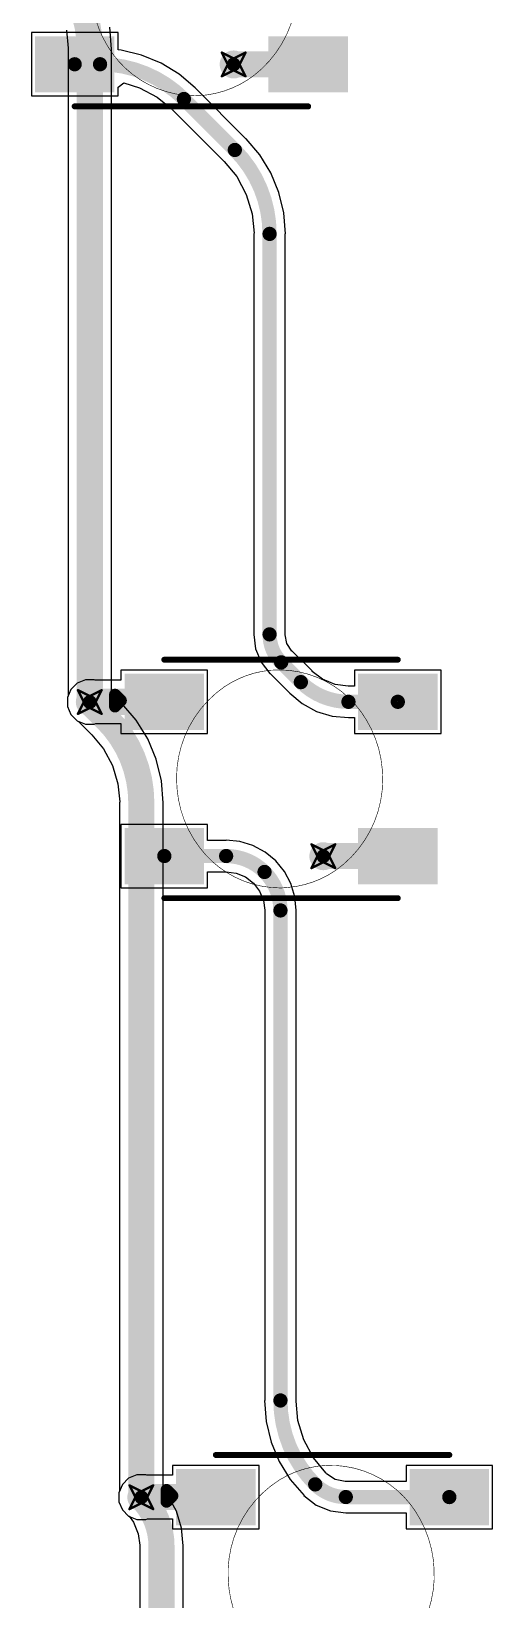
# Model space of a CAD drawing. Header units: inches. Extents: x -11 to 1110, y -7 to 455.
# Drawn here: x 358.91 to 368.78, y 237.66 to 271.22 of the extents above; entities that cross this region are included whole.
import ezdxf

# ---------------------------------------------------------------- set-up
doc = ezdxf.new("R2010")
doc.units = ezdxf.units.IN
for name, color, linetype in [('Bottom Layer', 5, 'Continuous'), ('Drill Drawing', 1, 'Continuous'), ('Mechanical 7', 56, 'Continuous'), ('Top Layer', 1, 'Continuous'), ('Top Overlay', 2, 'Continuous'), ('Top Paste', 8, 'Continuous'), ('Top Solder', 216, 'Continuous'), ('Via Holes', 16, 'Continuous')]:
    doc.layers.add(name, color=color, linetype=linetype)

msp = doc.modelspace()

# ---------------------------------------------------------------- hatches: boundary and pattern name
at = {"layer": 'Bottom Layer'}
h = msp.add_hatch(color=5, dxfattribs=at)
edge = h.paths.add_edge_path()
edge.add_arc((363.238, 270.514), 0.3, 0, 360)
h = msp.add_hatch(color=5, dxfattribs=at)
edge = h.paths.add_edge_path()
edge.add_arc((360.158, 256.871), 0.3, 0, 360)
h = msp.add_hatch(color=5, dxfattribs=at)
edge = h.paths.add_edge_path()
edge.add_arc((365.158, 253.571), 0.3, 0, 360)
h = msp.add_hatch(color=5, dxfattribs=at)
edge = h.paths.add_edge_path()
edge.add_arc((361.261, 239.854), 0.3, 0, 360)
at = {"layer": 'Top Layer'}
for points in [[(359.084, 271.018), (360.584, 271.018), (360.584, 270.018), (359.084, 270.018)], [(364.084, 271.018), (365.584, 271.018), (365.584, 270.018), (364.084, 270.018)], [(361.004, 257.375), (362.504, 257.375), (362.504, 256.375), (361.004, 256.375)], [(367.504, 256.375), (366.004, 256.375), (366.004, 257.375), (367.504, 257.375)], [(361.004, 254.075), (362.504, 254.075), (362.504, 253.075), (361.004, 253.075)], [(366.004, 254.075), (367.504, 254.075), (367.504, 253.075), (366.004, 253.075)], [(362.107, 240.358), (363.607, 240.358), (363.607, 239.358), (362.107, 239.358)], [(368.607, 239.358), (367.107, 239.358), (367.107, 240.358), (368.607, 240.358)]]:
    msp.add_hatch(color=1, dxfattribs=at).paths.add_polyline_path(points)
h = msp.add_hatch(color=1, dxfattribs=at)
edge = h.paths.add_edge_path()
edge.add_arc((363.238, 270.514), 0.3, 0, 360)
h = msp.add_hatch(color=1, dxfattribs=at)
edge = h.paths.add_edge_path()
edge.add_arc((360.158, 256.871), 0.3, 0, 360)
h = msp.add_hatch(color=1, dxfattribs=at)
edge = h.paths.add_edge_path()
edge.add_arc((365.158, 253.571), 0.3, 0, 360)
h = msp.add_hatch(color=1, dxfattribs=at)
edge = h.paths.add_edge_path()
edge.add_arc((361.261, 239.854), 0.3, 0, 360)
at = {"layer": 'Top Paste'}
for points in [[(359.084, 271.018), (360.584, 271.018), (360.584, 270.018), (359.084, 270.018)], [(364.084, 271.018), (365.584, 271.018), (365.584, 270.018), (364.084, 270.018)], [(361.004, 257.375), (362.504, 257.375), (362.504, 256.375), (361.004, 256.375)], [(367.504, 256.375), (366.004, 256.375), (366.004, 257.375), (367.504, 257.375)], [(361.004, 254.075), (362.504, 254.075), (362.504, 253.075), (361.004, 253.075)], [(366.004, 254.075), (367.504, 254.075), (367.504, 253.075), (366.004, 253.075)], [(362.107, 240.358), (363.607, 240.358), (363.607, 239.358), (362.107, 239.358)], [(368.607, 239.358), (367.107, 239.358), (367.107, 240.358), (368.607, 240.358)]]:
    msp.add_hatch(color=8, dxfattribs=at).paths.add_polyline_path(points)
at = {"layer": 'Top Solder'}
for points in [[(358.982, 271.119), (360.686, 271.119), (360.686, 269.916), (358.982, 269.916)], [(363.982, 271.119), (365.686, 271.119), (365.686, 269.916), (363.982, 269.916)], [(360.902, 257.476), (362.605, 257.476), (362.605, 256.273), (360.902, 256.273)], [(367.605, 256.273), (365.902, 256.273), (365.902, 257.476), (367.605, 257.476)], [(360.902, 254.176), (362.605, 254.176), (362.605, 252.973), (360.902, 252.973)], [(365.902, 254.176), (367.605, 254.176), (367.605, 252.973), (365.902, 252.973)], [(362.005, 240.459), (363.708, 240.459), (363.708, 239.256), (362.005, 239.256)], [(368.708, 239.256), (367.005, 239.256), (367.005, 240.459), (368.708, 240.459)]]:
    msp.add_hatch(color=216, dxfattribs=at).paths.add_polyline_path(points)
at = {"layer": 'Via Holes'}
h = msp.add_hatch(color=7, dxfattribs=at)
edge = h.paths.add_edge_path()
edge.add_arc((363.238, 270.514), 0.15, 0, 360)
h = msp.add_hatch(color=7, dxfattribs=at)
edge = h.paths.add_edge_path()
edge.add_arc((360.158, 256.871), 0.15, 0, 360)
h = msp.add_hatch(color=7, dxfattribs=at)
edge = h.paths.add_edge_path()
edge.add_arc((365.158, 253.571), 0.15, 0, 360)
h = msp.add_hatch(color=7, dxfattribs=at)
edge = h.paths.add_edge_path()
edge.add_arc((361.261, 239.854), 0.15, 0, 360)

# ---------------------------------------------------------------- linework, layer by layer
at = {"layer": 'Bottom Layer'}
for p, q in [((359.658, 271.248), (359.696, 270.864)), ((360.624, 270.843), (360.587, 271.313)), ((359.696, 270.864), (359.692, 270.843)), ((359.692, 270.843), (359.692, 256.995)), ((360.624, 257.064), (360.624, 270.843)), ((360.624, 270.843), (360.624, 270.843)), ((360.847, 256.842), (360.624, 257.064)), ((359.692, 256.995), (359.68, 256.966)), ((359.68, 256.966), (359.68, 256.776)), ((359.68, 256.776), (359.753, 256.601)), ((361.153, 256.483), (360.847, 256.842)), ((360.847, 256.842), (360.847, 256.842)), ((359.753, 256.601), (359.887, 256.466)), ((359.887, 256.466), (359.915, 256.455)), ((359.915, 256.455), (360.187, 256.183)), ((361.4, 256.081), (361.153, 256.483)), ((360.187, 256.183), (360.205, 256.171)), ((360.205, 256.171), (360.451, 255.872)), ((361.58, 255.645), (361.4, 256.081)), ((360.451, 255.872), (360.643, 255.512)), ((360.643, 255.512), (360.761, 255.122)), ((361.69, 255.187), (361.58, 255.645)), ((360.761, 255.122), (360.799, 254.737)), ((361.727, 254.716), (361.69, 255.187)), ((360.799, 254.737), (360.795, 254.716)), ((360.795, 254.716), (360.795, 239.978)), ((361.727, 240.018), (361.727, 254.716)), ((361.727, 254.716), (361.727, 254.716)), ((360.795, 239.978), (360.783, 239.949)), ((360.783, 239.949), (360.783, 239.759)), ((361.832, 239.89), (361.727, 240.018)), ((360.783, 239.759), (360.856, 239.584)), ((362.012, 239.555), (361.832, 239.89)), ((360.856, 239.584), (360.99, 239.449)), ((360.99, 239.449), (360.998, 239.446)), ((360.998, 239.446), (361.096, 239.318)), ((361.096, 239.318), (361.197, 239.074)), ((362.122, 239.191), (362.012, 239.555)), ((361.197, 239.074), (361.23, 238.827)), ((362.159, 238.812), (362.122, 239.191)), ((361.23, 238.827), (361.227, 238.812)), ((361.227, 238.812), (361.227, 222.909)), ((362.159, 222.909), (362.159, 238.812)), ((362.159, 238.812), (362.159, 238.812))]:
    msp.add_line(p, q, dxfattribs=at)
for points in [[(359.414, 272.639, 0.559, 0.559, -0.198912), (360.158, 270.843, 0.559, 0.559, 0)], [(360.158, 256.871, 0.559, 0.559, 0), (360.158, 270.843, 0.559, 0.559, 0)], [(360.158, 256.871, 0.559, 0.559, 0), (360.517, 256.512, 0.559, 0.559, 0)], [(360.517, 256.512, 0.559, 0.559, -0.198912), (361.261, 254.716, 0.559, 0.559, 0)], [(361.261, 239.854, 0.559, 0.559, 0), (361.261, 254.716, 0.559, 0.559, 0)], [(361.261, 239.854, 0.559, 0.559, -0.198912), (361.693, 238.812, 0.559, 0.559, 0)], [(361.693, 222.786, 0.559, 0.559, 0), (361.693, 238.812, 0.559, 0.559, 0)]]:
    msp.add_lwpolyline(points, format="xyseb", dxfattribs=at)
for points in [[(360.018, 270.843, 0.279, 0.279, 1), (360.298, 270.843, 0.279, 0.279, 1)], [(360.018, 270.843, 0.279, 0.279, 1), (360.298, 270.843, 0.279, 0.279, 1)], [(360.018, 256.871, 0.279, 0.279, 1), (360.298, 256.871, 0.279, 0.279, 1)], [(360.018, 256.871, 0.279, 0.279, 1), (360.298, 256.871, 0.279, 0.279, 1)], [(360.377, 256.512, 0.279, 0.279, 1), (360.657, 256.512, 0.279, 0.279, 1)], [(360.377, 256.512, 0.279, 0.279, 1), (360.657, 256.512, 0.279, 0.279, 1)], [(361.121, 254.716, 0.279, 0.279, 1), (361.401, 254.716, 0.279, 0.279, 1)], [(361.121, 254.716, 0.279, 0.279, 1), (361.401, 254.716, 0.279, 0.279, 1)], [(361.121, 239.854, 0.279, 0.279, 1), (361.401, 239.854, 0.279, 0.279, 1)], [(361.121, 239.854, 0.279, 0.279, 1), (361.401, 239.854, 0.279, 0.279, 1)], [(361.553, 238.812, 0.279, 0.279, 1), (361.832, 238.812, 0.279, 0.279, 1)], [(361.553, 238.812, 0.279, 0.279, 1), (361.832, 238.812, 0.279, 0.279, 1)]]:
    msp.add_lwpolyline(points, format="xyseb", close=True, dxfattribs=at)
at = {"layer": 'Drill Drawing'}
for points in [[(362.984, 270.768, 0.0508, 0.0508, 0), (363.238, 270.641, 0.0508, 0.0508, 0)], [(362.984, 270.768, 0.0508, 0.0508, 0), (363.111, 270.514, 0.0508, 0.0508, 0)], [(362.984, 270.26, 0.0508, 0.0508, 0), (363.111, 270.514, 0.0508, 0.0508, 0)], [(363.238, 270.641, 0.0508, 0.0508, 0), (363.492, 270.768, 0.0508, 0.0508, 0)], [(363.365, 270.514, 0.0508, 0.0508, 0), (363.492, 270.768, 0.0508, 0.0508, 0)], [(363.365, 270.514, 0.0508, 0.0508, 0), (363.492, 270.26, 0.0508, 0.0508, 0)], [(362.984, 270.26, 0.0508, 0.0508, 0), (363.238, 270.387, 0.0508, 0.0508, 0)], [(363.238, 270.387, 0.0508, 0.0508, 0), (363.492, 270.26, 0.0508, 0.0508, 0)], [(359.904, 257.125, 0.0508, 0.0508, 0), (360.158, 256.998, 0.0508, 0.0508, 0)], [(359.904, 257.125, 0.0508, 0.0508, 0), (360.031, 256.871, 0.0508, 0.0508, 0)], [(360.158, 256.998, 0.0508, 0.0508, 0), (360.412, 257.125, 0.0508, 0.0508, 0)], [(360.285, 256.871, 0.0508, 0.0508, 0), (360.412, 257.125, 0.0508, 0.0508, 0)], [(359.904, 256.617, 0.0508, 0.0508, 0), (360.031, 256.871, 0.0508, 0.0508, 0)], [(359.904, 256.617, 0.0508, 0.0508, 0), (360.158, 256.744, 0.0508, 0.0508, 0)], [(360.158, 256.744, 0.0508, 0.0508, 0), (360.412, 256.617, 0.0508, 0.0508, 0)], [(360.285, 256.871, 0.0508, 0.0508, 0), (360.412, 256.617, 0.0508, 0.0508, 0)], [(364.904, 253.825, 0.0508, 0.0508, 0), (365.158, 253.698, 0.0508, 0.0508, 0)], [(364.904, 253.825, 0.0508, 0.0508, 0), (365.031, 253.571, 0.0508, 0.0508, 0)], [(365.158, 253.698, 0.0508, 0.0508, 0), (365.412, 253.825, 0.0508, 0.0508, 0)], [(365.285, 253.571, 0.0508, 0.0508, 0), (365.412, 253.825, 0.0508, 0.0508, 0)], [(364.904, 253.317, 0.0508, 0.0508, 0), (365.031, 253.571, 0.0508, 0.0508, 0)], [(364.904, 253.317, 0.0508, 0.0508, 0), (365.158, 253.444, 0.0508, 0.0508, 0)], [(365.158, 253.444, 0.0508, 0.0508, 0), (365.412, 253.317, 0.0508, 0.0508, 0)], [(365.285, 253.571, 0.0508, 0.0508, 0), (365.412, 253.317, 0.0508, 0.0508, 0)], [(361.007, 240.108, 0.0508, 0.0508, 0), (361.261, 239.981, 0.0508, 0.0508, 0)], [(361.007, 240.108, 0.0508, 0.0508, 0), (361.134, 239.854, 0.0508, 0.0508, 0)], [(361.261, 239.981, 0.0508, 0.0508, 0), (361.515, 240.108, 0.0508, 0.0508, 0)], [(361.388, 239.854, 0.0508, 0.0508, 0), (361.515, 240.108, 0.0508, 0.0508, 0)], [(361.007, 239.6, 0.0508, 0.0508, 0), (361.134, 239.854, 0.0508, 0.0508, 0)], [(361.007, 239.6, 0.0508, 0.0508, 0), (361.261, 239.727, 0.0508, 0.0508, 0)], [(361.261, 239.727, 0.0508, 0.0508, 0), (361.515, 239.6, 0.0508, 0.0508, 0)], [(361.388, 239.854, 0.0508, 0.0508, 0), (361.515, 239.6, 0.0508, 0.0508, 0)]]:
    msp.add_lwpolyline(points, format="xyseb", dxfattribs=at)
for points in [[(362.972, 270.768, 0.0254, 0.0254, 1), (362.997, 270.768, 0.0254, 0.0254, 1)], [(362.972, 270.768, 0.0254, 0.0254, 1), (362.997, 270.768, 0.0254, 0.0254, 1)], [(363.099, 270.514, 0.0254, 0.0254, 1), (363.124, 270.514, 0.0254, 0.0254, 1)], [(363.099, 270.514, 0.0254, 0.0254, 1), (363.124, 270.514, 0.0254, 0.0254, 1)], [(363.226, 270.641, 0.0254, 0.0254, 1), (363.251, 270.641, 0.0254, 0.0254, 1)], [(363.226, 270.641, 0.0254, 0.0254, 1), (363.251, 270.641, 0.0254, 0.0254, 1)], [(363.353, 270.514, 0.0254, 0.0254, 1), (363.378, 270.514, 0.0254, 0.0254, 1)], [(363.353, 270.514, 0.0254, 0.0254, 1), (363.378, 270.514, 0.0254, 0.0254, 1)], [(363.48, 270.768, 0.0254, 0.0254, 1), (363.505, 270.768, 0.0254, 0.0254, 1)], [(363.48, 270.768, 0.0254, 0.0254, 1), (363.505, 270.768, 0.0254, 0.0254, 1)], [(362.972, 270.26, 0.0254, 0.0254, 1), (362.997, 270.26, 0.0254, 0.0254, 1)], [(362.972, 270.26, 0.0254, 0.0254, 1), (362.997, 270.26, 0.0254, 0.0254, 1)], [(363.226, 270.387, 0.0254, 0.0254, 1), (363.251, 270.387, 0.0254, 0.0254, 1)], [(363.226, 270.387, 0.0254, 0.0254, 1), (363.251, 270.387, 0.0254, 0.0254, 1)], [(363.48, 270.26, 0.0254, 0.0254, 1), (363.505, 270.26, 0.0254, 0.0254, 1)], [(363.48, 270.26, 0.0254, 0.0254, 1), (363.505, 270.26, 0.0254, 0.0254, 1)], [(359.891, 257.125, 0.0254, 0.0254, 1), (359.917, 257.125, 0.0254, 0.0254, 1)], [(359.891, 257.125, 0.0254, 0.0254, 1), (359.917, 257.125, 0.0254, 0.0254, 1)], [(360.399, 257.125, 0.0254, 0.0254, 1), (360.425, 257.125, 0.0254, 0.0254, 1)], [(360.399, 257.125, 0.0254, 0.0254, 1), (360.425, 257.125, 0.0254, 0.0254, 1)], [(360.018, 256.871, 0.0254, 0.0254, 1), (360.044, 256.871, 0.0254, 0.0254, 1)], [(360.018, 256.871, 0.0254, 0.0254, 1), (360.044, 256.871, 0.0254, 0.0254, 1)], [(360.145, 256.998, 0.0254, 0.0254, 1), (360.171, 256.998, 0.0254, 0.0254, 1)], [(360.145, 256.998, 0.0254, 0.0254, 1), (360.171, 256.998, 0.0254, 0.0254, 1)], [(360.145, 256.744, 0.0254, 0.0254, 1), (360.171, 256.744, 0.0254, 0.0254, 1)], [(360.145, 256.744, 0.0254, 0.0254, 1), (360.171, 256.744, 0.0254, 0.0254, 1)], [(360.272, 256.871, 0.0254, 0.0254, 1), (360.298, 256.871, 0.0254, 0.0254, 1)], [(360.272, 256.871, 0.0254, 0.0254, 1), (360.298, 256.871, 0.0254, 0.0254, 1)], [(359.891, 256.617, 0.0254, 0.0254, 1), (359.917, 256.617, 0.0254, 0.0254, 1)], [(359.891, 256.617, 0.0254, 0.0254, 1), (359.917, 256.617, 0.0254, 0.0254, 1)], [(360.399, 256.617, 0.0254, 0.0254, 1), (360.425, 256.617, 0.0254, 0.0254, 1)], [(360.399, 256.617, 0.0254, 0.0254, 1), (360.425, 256.617, 0.0254, 0.0254, 1)], [(364.891, 253.825, 0.0254, 0.0254, 1), (364.917, 253.825, 0.0254, 0.0254, 1)], [(364.891, 253.825, 0.0254, 0.0254, 1), (364.917, 253.825, 0.0254, 0.0254, 1)], [(365.145, 253.698, 0.0254, 0.0254, 1), (365.171, 253.698, 0.0254, 0.0254, 1)], [(365.145, 253.698, 0.0254, 0.0254, 1), (365.171, 253.698, 0.0254, 0.0254, 1)], [(365.399, 253.825, 0.0254, 0.0254, 1), (365.425, 253.825, 0.0254, 0.0254, 1)], [(365.399, 253.825, 0.0254, 0.0254, 1), (365.425, 253.825, 0.0254, 0.0254, 1)], [(365.018, 253.571, 0.0254, 0.0254, 1), (365.044, 253.571, 0.0254, 0.0254, 1)], [(365.018, 253.571, 0.0254, 0.0254, 1), (365.044, 253.571, 0.0254, 0.0254, 1)], [(365.145, 253.444, 0.0254, 0.0254, 1), (365.171, 253.444, 0.0254, 0.0254, 1)], [(365.145, 253.444, 0.0254, 0.0254, 1), (365.171, 253.444, 0.0254, 0.0254, 1)], [(365.272, 253.571, 0.0254, 0.0254, 1), (365.298, 253.571, 0.0254, 0.0254, 1)], [(365.272, 253.571, 0.0254, 0.0254, 1), (365.298, 253.571, 0.0254, 0.0254, 1)], [(364.891, 253.317, 0.0254, 0.0254, 1), (364.917, 253.317, 0.0254, 0.0254, 1)], [(364.891, 253.317, 0.0254, 0.0254, 1), (364.917, 253.317, 0.0254, 0.0254, 1)], [(365.399, 253.317, 0.0254, 0.0254, 1), (365.425, 253.317, 0.0254, 0.0254, 1)], [(365.399, 253.317, 0.0254, 0.0254, 1), (365.425, 253.317, 0.0254, 0.0254, 1)], [(360.994, 240.108, 0.0254, 0.0254, 1), (361.02, 240.108, 0.0254, 0.0254, 1)], [(360.994, 240.108, 0.0254, 0.0254, 1), (361.02, 240.108, 0.0254, 0.0254, 1)], [(361.248, 239.981, 0.0254, 0.0254, 1), (361.274, 239.981, 0.0254, 0.0254, 1)], [(361.248, 239.981, 0.0254, 0.0254, 1), (361.274, 239.981, 0.0254, 0.0254, 1)], [(361.502, 240.108, 0.0254, 0.0254, 1), (361.528, 240.108, 0.0254, 0.0254, 1)], [(361.502, 240.108, 0.0254, 0.0254, 1), (361.528, 240.108, 0.0254, 0.0254, 1)], [(360.994, 239.6, 0.0254, 0.0254, 1), (361.02, 239.6, 0.0254, 0.0254, 1)], [(360.994, 239.6, 0.0254, 0.0254, 1), (361.02, 239.6, 0.0254, 0.0254, 1)], [(361.121, 239.854, 0.0254, 0.0254, 1), (361.147, 239.854, 0.0254, 0.0254, 1)], [(361.121, 239.854, 0.0254, 0.0254, 1), (361.147, 239.854, 0.0254, 0.0254, 1)], [(361.248, 239.727, 0.0254, 0.0254, 1), (361.274, 239.727, 0.0254, 0.0254, 1)], [(361.248, 239.727, 0.0254, 0.0254, 1), (361.274, 239.727, 0.0254, 0.0254, 1)], [(361.375, 239.854, 0.0254, 0.0254, 1), (361.401, 239.854, 0.0254, 0.0254, 1)], [(361.375, 239.854, 0.0254, 0.0254, 1), (361.401, 239.854, 0.0254, 0.0254, 1)], [(361.502, 239.6, 0.0254, 0.0254, 1), (361.528, 239.6, 0.0254, 0.0254, 1)], [(361.502, 239.6, 0.0254, 0.0254, 1), (361.528, 239.6, 0.0254, 0.0254, 1)]]:
    msp.add_lwpolyline(points, format="xyseb", close=True, dxfattribs=at)
at = {"layer": 'Mechanical 7'}
for points in [[(364.577, 272.5, 0.0127, 0.0127, -0.269362), (363.667, 270.274, 0.0127, 0.0127, 0)], [(360.54, 270.905, 0.0127, 0.0127, -0.105646), (360.206, 271.853, 0.0127, 0.0127, 0)], [(362.389, 269.843, 0.0127, 0.0127, -0.260947), (360.54, 270.905, 0.0127, 0.0127, 0)], [(363.667, 270.274, 0.0127, 0.0127, -0.125193), (362.697, 269.867, 0.0127, 0.0127, 0)], [(362.419, 269.843, 0.0127, 0.0127, -0.004411), (362.389, 269.843, 0.0127, 0.0127, 0)], [(362.48, 269.845, 0.0127, 0.0127, -0.008265), (362.419, 269.843, 0.0127, 0.0127, 0)], [(362.542, 269.849, 0.0127, 0.0127, -0.007471), (362.48, 269.845, 0.0127, 0.0127, 0)], [(362.604, 269.855, 0.0127, 0.0127, -0.006635), (362.542, 269.849, 0.0127, 0.0127, 0)], [(362.697, 269.867, 0.0127, 0.0127, -0.008338), (362.604, 269.855, 0.0127, 0.0127, 0)], [(363.037, 257.195, 0.0127, 0.0127, -0.125698), (364.025, 257.551, 0.0127, 0.0127, 0)], [(364.025, 257.551, 0.0127, 0.0127, -0.289329), (366.085, 256.48, 0.0127, 0.0127, 0)], [(362.026, 255.017, 0.0127, 0.0127, -0.270838), (363.037, 257.195, 0.0127, 0.0127, 0)], [(366.085, 256.48, 0.0127, 0.0127, -0.115513), (366.42, 255.436, 0.0127, 0.0127, 0)], [(366.42, 255.436, 0.0127, 0.0127, -0.270519), (365.409, 253.259, 0.0127, 0.0127, 0)], [(362.518, 253.746, 0.0127, 0.0127, -0.145195), (362.026, 255.017, 0.0127, 0.0127, 0)], [(364.22, 252.893, 0.0127, 0.0127, -0.232365), (362.518, 253.746, 0.0127, 0.0127, 0)], [(365.409, 253.259, 0.0127, 0.0127, -0.126203), (364.421, 252.905, 0.0127, 0.0127, 0)], [(364.22, 252.893, 0.0127, 0.0127, 0), (364.24, 252.893, 0.0127, 0.0127, 0)], [(364.24, 252.893, 0.0127, 0.0127, 0), (364.261, 252.893, 0.0127, 0.0127, 0)], [(364.301, 252.895, 0.0127, 0.0127, -0.005861), (364.261, 252.893, 0.0127, 0.0127, 0)], [(364.341, 252.897, 0.0127, 0.0127, -0.006872), (364.301, 252.895, 0.0127, 0.0127, 0)], [(364.421, 252.905, 0.0127, 0.0127, -0.016077), (364.341, 252.897, 0.0127, 0.0127, 0)], [(364.218, 240.224, 0.0127, 0.0127, -0.12643), (365.22, 240.535, 0.0127, 0.0127, 0)], [(365.22, 240.535, 0.0127, 0.0127, -0.288781), (367.236, 239.376, 0.0127, 0.0127, 0)], [(363.122, 238.097, 0.0127, 0.0127, -0.271982), (364.218, 240.224, 0.0127, 0.0127, 0)], [(367.236, 239.376, 0.0127, 0.0127, -0.115321), (367.53, 238.318, 0.0127, 0.0127, 0)], [(367.53, 238.318, 0.0127, 0.0127, -0.272206), (366.433, 236.188, 0.0127, 0.0127, 0)], [(363.584, 236.774, 0.0127, 0.0127, -0.148515), (363.122, 238.097, 0.0127, 0.0127, 0)]]:
    msp.add_lwpolyline(points, format="xyseb", dxfattribs=at)
for points in [[(360.537, 270.905, 0.00635, 0.00635, 1), (360.543, 270.905, 0.00635, 0.00635, 1)], [(360.537, 270.905, 0.00635, 0.00635, 1), (360.543, 270.905, 0.00635, 0.00635, 1)], [(363.663, 270.274, 0.00635, 0.00635, 1), (363.67, 270.274, 0.00635, 0.00635, 1)], [(363.663, 270.274, 0.00635, 0.00635, 1), (363.67, 270.274, 0.00635, 0.00635, 1)], [(362.385, 269.843, 0.00635, 0.00635, 1), (362.392, 269.843, 0.00635, 0.00635, 1)], [(362.385, 269.843, 0.00635, 0.00635, 1), (362.392, 269.843, 0.00635, 0.00635, 1)], [(362.416, 269.843, 0.00635, 0.00635, 1), (362.422, 269.843, 0.00635, 0.00635, 1)], [(362.416, 269.843, 0.00635, 0.00635, 1), (362.422, 269.843, 0.00635, 0.00635, 1)], [(362.477, 269.845, 0.00635, 0.00635, 1), (362.484, 269.845, 0.00635, 0.00635, 1)], [(362.477, 269.845, 0.00635, 0.00635, 1), (362.484, 269.845, 0.00635, 0.00635, 1)], [(362.539, 269.849, 0.00635, 0.00635, 1), (362.545, 269.849, 0.00635, 0.00635, 1)], [(362.539, 269.849, 0.00635, 0.00635, 1), (362.545, 269.849, 0.00635, 0.00635, 1)], [(362.6, 269.855, 0.00635, 0.00635, 1), (362.607, 269.855, 0.00635, 0.00635, 1)], [(362.6, 269.855, 0.00635, 0.00635, 1), (362.607, 269.855, 0.00635, 0.00635, 1)], [(362.694, 269.867, 0.00635, 0.00635, 1), (362.7, 269.867, 0.00635, 0.00635, 1)], [(362.694, 269.867, 0.00635, 0.00635, 1), (362.7, 269.867, 0.00635, 0.00635, 1)], [(364.022, 257.551, 0.00635, 0.00635, 1), (364.028, 257.551, 0.00635, 0.00635, 1)], [(364.022, 257.551, 0.00635, 0.00635, 1), (364.028, 257.551, 0.00635, 0.00635, 1)], [(363.034, 257.195, 0.00635, 0.00635, 1), (363.04, 257.195, 0.00635, 0.00635, 1)], [(363.034, 257.195, 0.00635, 0.00635, 1), (363.04, 257.195, 0.00635, 0.00635, 1)], [(366.082, 256.48, 0.00635, 0.00635, 1), (366.088, 256.48, 0.00635, 0.00635, 1)], [(366.082, 256.48, 0.00635, 0.00635, 1), (366.088, 256.48, 0.00635, 0.00635, 1)], [(366.417, 255.436, 0.00635, 0.00635, 1), (366.423, 255.436, 0.00635, 0.00635, 1)], [(366.417, 255.436, 0.00635, 0.00635, 1), (366.423, 255.436, 0.00635, 0.00635, 1)], [(362.023, 255.017, 0.00635, 0.00635, 1), (362.029, 255.017, 0.00635, 0.00635, 1)], [(362.023, 255.017, 0.00635, 0.00635, 1), (362.029, 255.017, 0.00635, 0.00635, 1)], [(362.514, 253.746, 0.00635, 0.00635, 1), (362.521, 253.746, 0.00635, 0.00635, 1)], [(362.514, 253.746, 0.00635, 0.00635, 1), (362.521, 253.746, 0.00635, 0.00635, 1)], [(365.406, 253.259, 0.00635, 0.00635, 1), (365.412, 253.259, 0.00635, 0.00635, 1)], [(365.406, 253.259, 0.00635, 0.00635, 1), (365.412, 253.259, 0.00635, 0.00635, 1)], [(364.217, 252.893, 0.00635, 0.00635, 1), (364.223, 252.893, 0.00635, 0.00635, 1)], [(364.217, 252.893, 0.00635, 0.00635, 1), (364.223, 252.893, 0.00635, 0.00635, 1)], [(364.237, 252.893, 0.00635, 0.00635, 1), (364.244, 252.893, 0.00635, 0.00635, 1)], [(364.237, 252.893, 0.00635, 0.00635, 1), (364.244, 252.893, 0.00635, 0.00635, 1)], [(364.257, 252.893, 0.00635, 0.00635, 1), (364.264, 252.893, 0.00635, 0.00635, 1)], [(364.257, 252.893, 0.00635, 0.00635, 1), (364.264, 252.893, 0.00635, 0.00635, 1)], [(364.298, 252.895, 0.00635, 0.00635, 1), (364.304, 252.895, 0.00635, 0.00635, 1)], [(364.298, 252.895, 0.00635, 0.00635, 1), (364.304, 252.895, 0.00635, 0.00635, 1)], [(364.337, 252.897, 0.00635, 0.00635, 1), (364.344, 252.897, 0.00635, 0.00635, 1)], [(364.337, 252.897, 0.00635, 0.00635, 1), (364.344, 252.897, 0.00635, 0.00635, 1)], [(364.418, 252.905, 0.00635, 0.00635, 1), (364.424, 252.905, 0.00635, 0.00635, 1)], [(364.418, 252.905, 0.00635, 0.00635, 1), (364.424, 252.905, 0.00635, 0.00635, 1)], [(365.216, 240.535, 0.00635, 0.00635, 1), (365.223, 240.535, 0.00635, 0.00635, 1)], [(365.216, 240.535, 0.00635, 0.00635, 1), (365.223, 240.535, 0.00635, 0.00635, 1)], [(364.215, 240.224, 0.00635, 0.00635, 1), (364.222, 240.224, 0.00635, 0.00635, 1)], [(364.215, 240.224, 0.00635, 0.00635, 1), (364.222, 240.224, 0.00635, 0.00635, 1)], [(367.233, 239.376, 0.00635, 0.00635, 1), (367.239, 239.376, 0.00635, 0.00635, 1)], [(367.233, 239.376, 0.00635, 0.00635, 1), (367.239, 239.376, 0.00635, 0.00635, 1)], [(367.526, 238.318, 0.00635, 0.00635, 1), (367.533, 238.318, 0.00635, 0.00635, 1)], [(367.526, 238.318, 0.00635, 0.00635, 1), (367.533, 238.318, 0.00635, 0.00635, 1)], [(363.118, 238.097, 0.00635, 0.00635, 1), (363.125, 238.097, 0.00635, 0.00635, 1)], [(363.118, 238.097, 0.00635, 0.00635, 1), (363.125, 238.097, 0.00635, 0.00635, 1)]]:
    msp.add_lwpolyline(points, format="xyseb", close=True, dxfattribs=at)
at = {"layer": 'Top Layer'}
for p, q in [((360.762, 271.195), (358.906, 271.195)), ((358.906, 271.195), (358.906, 269.84)), ((360.762, 270.826), (360.762, 271.195)), ((360.828, 270.821), (360.762, 270.826)), ((361.267, 270.716), (360.828, 270.821)), ((361.685, 270.543), (361.267, 270.716)), ((362.07, 270.307), (361.685, 270.543)), ((362.413, 270.013), (362.07, 270.307)), ((358.906, 269.84), (360.762, 269.84)), ((360.762, 270.029), (360.889, 270.118)), ((360.762, 269.84), (360.762, 270.029)), ((360.889, 270.118), (361.222, 270.017)), ((361.222, 270.017), (361.604, 269.813)), ((361.604, 269.813), (361.927, 269.548)), ((362.412, 270.012), (362.413, 270.013)), ((363.502, 268.922), (362.412, 270.012)), ((361.927, 269.548), (361.936, 269.536)), ((361.936, 269.536), (363.025, 268.446)), ((363.503, 268.924), (363.502, 268.922)), ((363.797, 268.58), (363.503, 268.924)), ((364.033, 268.195), (363.797, 268.58)), ((363.025, 268.446), (363.038, 268.437)), ((363.038, 268.437), (363.303, 268.114)), ((364.206, 267.777), (364.033, 268.195)), ((363.303, 268.114), (363.507, 267.733)), ((363.507, 267.733), (363.633, 267.318)), ((364.311, 267.338), (364.206, 267.777)), ((363.633, 267.318), (363.674, 266.903)), ((364.346, 266.888), (364.311, 267.338)), ((363.674, 266.903), (363.671, 266.888)), ((363.671, 266.888), (363.671, 258.318)), ((364.344, 258.318), (364.344, 266.888)), ((364.344, 266.888), (364.346, 266.888)), ((363.671, 258.318), (363.667, 258.318)), ((363.667, 258.318), (363.708, 258.011)), ((364.342, 258.309), (364.344, 258.318)), ((364.38, 258.121), (364.342, 258.309)), ((364.486, 257.962), (364.38, 258.121)), ((363.708, 258.011), (363.826, 257.724)), ((364.494, 257.957), (364.486, 257.962)), ((364.916, 257.535), (364.494, 257.957)), ((362.681, 257.553), (360.826, 257.553)), ((360.826, 257.553), (360.826, 257.341)), ((362.681, 256.197), (362.681, 257.553)), ((363.826, 257.724), (364.015, 257.478)), ((364.015, 257.478), (364.018, 257.481)), ((364.018, 257.481), (364.018, 257.481)), ((364.018, 257.481), (364.44, 257.059)), ((364.921, 257.527), (364.916, 257.535)), ((365.143, 257.357), (364.921, 257.527)), ((367.681, 257.553), (365.826, 257.553)), ((365.826, 257.553), (365.826, 257.211)), ((367.681, 256.197), (367.681, 257.553)), ((359.753, 257.142), (359.68, 256.966)), ((359.887, 257.276), (359.753, 257.142)), ((360.063, 257.349), (359.887, 257.276)), ((360.253, 257.349), (360.063, 257.349)), ((360.273, 257.341), (360.253, 257.349)), ((360.826, 257.341), (360.273, 257.341)), ((365.41, 257.246), (365.143, 257.357)), ((365.687, 257.21), (365.41, 257.246)), ((365.696, 257.211), (365.687, 257.21)), ((365.826, 257.211), (365.696, 257.211)), ((359.68, 256.966), (359.68, 256.776)), ((359.68, 256.776), (359.753, 256.601)), ((364.44, 257.059), (364.438, 257.057)), ((364.438, 257.057), (364.708, 256.836)), ((364.708, 256.836), (365.015, 256.671)), ((359.753, 256.601), (359.887, 256.466)), ((359.887, 256.466), (360.063, 256.394)), ((360.063, 256.394), (360.253, 256.394)), ((360.253, 256.394), (360.289, 256.409)), ((360.289, 256.409), (360.826, 256.409)), ((360.826, 256.409), (360.826, 256.197)), ((365.015, 256.671), (365.349, 256.57)), ((365.349, 256.57), (365.696, 256.536)), ((365.696, 256.536), (365.696, 256.538)), ((365.696, 256.538), (365.826, 256.538)), ((365.826, 256.538), (365.826, 256.197)), ((360.826, 256.197), (362.681, 256.197)), ((365.826, 256.197), (367.681, 256.197)), ((362.681, 254.253), (360.826, 254.253)), ((360.826, 254.253), (360.826, 252.897)), ((362.681, 253.911), (362.681, 254.253)), ((363.077, 253.911), (362.681, 253.911)), ((363.37, 253.883), (363.077, 253.912)), ((363.077, 253.912), (363.077, 253.911)), ((363.651, 253.798), (363.37, 253.883)), ((363.911, 253.659), (363.651, 253.798)), ((364.138, 253.473), (363.911, 253.659)), ((364.325, 253.245), (364.138, 253.473)), ((362.681, 252.897), (362.681, 253.238)), ((362.681, 253.238), (363.077, 253.238)), ((363.077, 253.238), (363.079, 253.239)), ((363.079, 253.239), (363.291, 253.211)), ((363.291, 253.211), (363.491, 253.128)), ((363.491, 253.128), (363.66, 252.998)), ((364.464, 252.986), (364.325, 253.245)), ((360.826, 252.897), (362.681, 252.897)), ((363.66, 252.998), (363.662, 252.996)), ((363.662, 252.996), (363.664, 252.994)), ((363.664, 252.994), (363.794, 252.825)), ((363.794, 252.825), (363.876, 252.625)), ((364.549, 252.704), (364.464, 252.986)), ((364.578, 252.411), (364.549, 252.704)), ((363.876, 252.625), (363.904, 252.414)), ((363.904, 252.414), (363.904, 252.411)), ((363.904, 252.411), (363.904, 241.925)), ((364.577, 241.925), (364.577, 252.411)), ((364.577, 252.411), (364.578, 252.411)), ((363.904, 241.925), (363.901, 241.925)), ((363.901, 241.925), (363.937, 241.475)), ((364.574, 241.911), (364.577, 241.925)), ((364.615, 241.495), (364.574, 241.911)), ((363.937, 241.475), (364.042, 241.036)), ((364.741, 241.081), (364.615, 241.495)), ((364.042, 241.036), (364.215, 240.618)), ((364.945, 240.699), (364.741, 241.081)), ((364.215, 240.618), (364.451, 240.233)), ((365.21, 240.376), (364.945, 240.699)), ((361.166, 240.332), (360.99, 240.259)), ((361.356, 240.332), (361.166, 240.332)), ((361.376, 240.324), (361.356, 240.332)), ((361.929, 240.324), (361.376, 240.324)), ((363.784, 240.536), (361.929, 240.536)), ((361.929, 240.536), (361.929, 240.324)), ((363.784, 239.18), (363.784, 240.536)), ((365.222, 240.367), (365.21, 240.376)), ((365.23, 240.356), (365.222, 240.367)), ((365.412, 240.235), (365.23, 240.356)), ((368.784, 240.536), (366.929, 240.536)), ((366.929, 240.536), (366.929, 240.194)), ((368.784, 239.18), (368.784, 240.536)), ((360.856, 240.125), (360.783, 239.949)), ((360.783, 239.949), (360.783, 239.759)), ((360.99, 240.259), (360.856, 240.125)), ((364.451, 240.233), (364.745, 239.89)), ((365.627, 240.192), (365.412, 240.235)), ((365.64, 240.194), (365.627, 240.192)), ((366.929, 240.194), (365.64, 240.194)), ((360.783, 239.759), (360.856, 239.584)), ((364.745, 239.89), (364.743, 239.888)), ((364.743, 239.888), (365.006, 239.687)), ((365.006, 239.687), (365.312, 239.56)), ((360.856, 239.584), (360.99, 239.449)), ((360.99, 239.449), (361.166, 239.377)), ((361.166, 239.377), (361.356, 239.377)), ((361.356, 239.377), (361.392, 239.392)), ((361.392, 239.392), (361.929, 239.392)), ((361.929, 239.392), (361.929, 239.18)), ((365.312, 239.56), (365.64, 239.517)), ((365.64, 239.517), (365.64, 239.521)), ((365.64, 239.521), (366.929, 239.521)), ((366.929, 239.521), (366.929, 239.18)), ((361.929, 239.18), (363.784, 239.18)), ((366.929, 239.18), (368.784, 239.18))]:
    msp.add_line(p, q, dxfattribs=at)
for points in [[(359.834, 270.518, 0.305, 0.305, 0), (360.378, 270.518, 0.305, 0.305, 0)], [(360.378, 270.518, 0.305, 0.305, -0.198912), (362.174, 269.774, 0.305, 0.305, 0)], [(363.238, 270.518, 0.559, 0.559, 0), (364.834, 270.518, 0.559, 0.559, 0)], [(362.174, 269.774, 0.305, 0.305, 0), (363.263, 268.684, 0.305, 0.305, 0)], [(363.263, 268.684, 0.305, 0.305, -0.198912), (364.007, 266.888, 0.305, 0.305, 0)], [(364.007, 258.318, 0.305, 0.305, 0), (364.007, 266.888, 0.305, 0.305, 0)], [(364.256, 257.719, 0.305, 0.305, -0.198912), (364.007, 258.318, 0.305, 0.305, 0)], [(364.256, 257.719, 0.305, 0.305, 0), (364.678, 257.297, 0.305, 0.305, 0)], [(365.696, 256.875, 0.305, 0.305, -0.198912), (364.678, 257.297, 0.305, 0.305, 0)], [(360.158, 256.875, 0.559, 0.559, 0), (361.754, 256.875, 0.559, 0.559, 0)], [(365.696, 256.875, 0.305, 0.305, 0), (366.754, 256.875, 0.305, 0.305, 0)], [(361.754, 253.575, 0.305, 0.305, 0), (363.077, 253.575, 0.305, 0.305, 0)], [(363.077, 253.575, 0.305, 0.305, -0.198912), (363.9, 253.234, 0.305, 0.305, 0)], [(365.158, 253.575, 0.559, 0.559, 0), (366.754, 253.575, 0.559, 0.559, 0)], [(363.9, 253.234, 0.305, 0.305, -0.198912), (364.24, 252.411, 0.305, 0.305, 0)], [(364.24, 241.925, 0.305, 0.305, 0), (364.24, 252.411, 0.305, 0.305, 0)], [(364.984, 240.129, 0.305, 0.305, -0.198912), (364.24, 241.925, 0.305, 0.305, 0)], [(365.64, 239.858, 0.305, 0.305, -0.198912), (364.984, 240.129, 0.305, 0.305, 0)], [(361.261, 239.858, 0.559, 0.559, 0), (362.857, 239.858, 0.559, 0.559, 0)], [(365.64, 239.858, 0.305, 0.305, 0), (367.857, 239.858, 0.305, 0.305, 0)]]:
    msp.add_lwpolyline(points, format="xyseb", dxfattribs=at)
for points in [[(359.758, 270.518, 0.152, 0.152, 1), (359.91, 270.518, 0.152, 0.152, 1)], [(360.301, 270.518, 0.152, 0.152, 1), (360.454, 270.518, 0.152, 0.152, 1)], [(360.301, 270.518, 0.152, 0.152, 1), (360.454, 270.518, 0.152, 0.152, 1)], [(363.099, 270.518, 0.279, 0.279, 1), (363.378, 270.518, 0.279, 0.279, 1)], [(364.694, 270.518, 0.279, 0.279, 1), (364.974, 270.518, 0.279, 0.279, 1)], [(362.097, 269.774, 0.152, 0.152, 1), (362.25, 269.774, 0.152, 0.152, 1)], [(362.097, 269.774, 0.152, 0.152, 1), (362.25, 269.774, 0.152, 0.152, 1)], [(363.187, 268.684, 0.152, 0.152, 1), (363.34, 268.684, 0.152, 0.152, 1)], [(363.187, 268.684, 0.152, 0.152, 1), (363.34, 268.684, 0.152, 0.152, 1)], [(363.931, 266.888, 0.152, 0.152, 1), (364.084, 266.888, 0.152, 0.152, 1)], [(363.931, 266.888, 0.152, 0.152, 1), (364.084, 266.888, 0.152, 0.152, 1)], [(363.931, 258.318, 0.152, 0.152, 1), (364.084, 258.318, 0.152, 0.152, 1)], [(363.931, 258.318, 0.152, 0.152, 1), (364.084, 258.318, 0.152, 0.152, 1)], [(364.179, 257.719, 0.152, 0.152, 1), (364.332, 257.719, 0.152, 0.152, 1)], [(364.179, 257.719, 0.152, 0.152, 1), (364.332, 257.719, 0.152, 0.152, 1)], [(364.601, 257.297, 0.152, 0.152, 1), (364.754, 257.297, 0.152, 0.152, 1)], [(364.601, 257.297, 0.152, 0.152, 1), (364.754, 257.297, 0.152, 0.152, 1)], [(360.018, 256.875, 0.279, 0.279, 1), (360.298, 256.875, 0.279, 0.279, 1)], [(361.614, 256.875, 0.279, 0.279, 1), (361.893, 256.875, 0.279, 0.279, 1)], [(365.62, 256.875, 0.152, 0.152, 1), (365.773, 256.875, 0.152, 0.152, 1)], [(365.62, 256.875, 0.152, 0.152, 1), (365.773, 256.875, 0.152, 0.152, 1)], [(366.677, 256.875, 0.152, 0.152, 1), (366.83, 256.875, 0.152, 0.152, 1)], [(361.677, 253.575, 0.152, 0.152, 1), (361.83, 253.575, 0.152, 0.152, 1)], [(363.001, 253.575, 0.152, 0.152, 1), (363.153, 253.575, 0.152, 0.152, 1)], [(363.001, 253.575, 0.152, 0.152, 1), (363.153, 253.575, 0.152, 0.152, 1)], [(365.018, 253.575, 0.279, 0.279, 1), (365.298, 253.575, 0.279, 0.279, 1)], [(366.614, 253.575, 0.279, 0.279, 1), (366.893, 253.575, 0.279, 0.279, 1)], [(363.823, 253.234, 0.152, 0.152, 1), (363.976, 253.234, 0.152, 0.152, 1)], [(363.823, 253.234, 0.152, 0.152, 1), (363.976, 253.234, 0.152, 0.152, 1)], [(364.164, 252.411, 0.152, 0.152, 1), (364.317, 252.411, 0.152, 0.152, 1)], [(364.164, 252.411, 0.152, 0.152, 1), (364.317, 252.411, 0.152, 0.152, 1)], [(364.164, 241.925, 0.152, 0.152, 1), (364.317, 241.925, 0.152, 0.152, 1)], [(364.164, 241.925, 0.152, 0.152, 1), (364.317, 241.925, 0.152, 0.152, 1)], [(364.908, 240.129, 0.152, 0.152, 1), (365.061, 240.129, 0.152, 0.152, 1)], [(364.908, 240.129, 0.152, 0.152, 1), (365.061, 240.129, 0.152, 0.152, 1)], [(361.121, 239.858, 0.279, 0.279, 1), (361.401, 239.858, 0.279, 0.279, 1)], [(362.717, 239.858, 0.279, 0.279, 1), (362.996, 239.858, 0.279, 0.279, 1)], [(365.564, 239.858, 0.152, 0.152, 1), (365.716, 239.858, 0.152, 0.152, 1)], [(365.564, 239.858, 0.152, 0.152, 1), (365.716, 239.858, 0.152, 0.152, 1)], [(367.78, 239.858, 0.152, 0.152, 1), (367.933, 239.858, 0.152, 0.152, 1)]]:
    msp.add_lwpolyline(points, format="xyseb", close=True, dxfattribs=at)
at = {"layer": 'Top Overlay'}
for points in [[(359.834, 269.617, 0.127, 0.127, 0), (364.834, 269.617, 0.127, 0.127, 0)], [(361.754, 257.776, 0.127, 0.127, 0), (366.754, 257.776, 0.127, 0.127, 0)], [(360.698, 257.028, 0.254, 0.254, 0), (360.825, 256.901, 0.254, 0.254, 0)], [(360.698, 256.774, 0.254, 0.254, 0), (360.698, 257.028, 0.254, 0.254, 0)], [(360.698, 256.774, 0.254, 0.254, 0), (360.825, 256.901, 0.254, 0.254, 0)], [(361.754, 252.674, 0.127, 0.127, 0), (366.754, 252.674, 0.127, 0.127, 0)], [(362.857, 240.759, 0.127, 0.127, 0), (367.857, 240.759, 0.127, 0.127, 0)], [(361.801, 240.011, 0.254, 0.254, 0), (361.928, 239.884, 0.254, 0.254, 0)], [(361.801, 239.757, 0.254, 0.254, 0), (361.801, 240.011, 0.254, 0.254, 0)], [(361.801, 239.757, 0.254, 0.254, 0), (361.928, 239.884, 0.254, 0.254, 0)]]:
    msp.add_lwpolyline(points, format="xyseb", dxfattribs=at)
for points in [[(359.802, 269.617, 0.0635, 0.0635, 1), (359.866, 269.617, 0.0635, 0.0635, 1)], [(364.802, 269.617, 0.0635, 0.0635, 1), (364.866, 269.617, 0.0635, 0.0635, 1)], [(361.722, 257.776, 0.0635, 0.0635, 1), (361.785, 257.776, 0.0635, 0.0635, 1)], [(366.722, 257.776, 0.0635, 0.0635, 1), (366.785, 257.776, 0.0635, 0.0635, 1)], [(360.634, 257.028, 0.127, 0.127, 1), (360.761, 257.028, 0.127, 0.127, 1)], [(360.634, 257.028, 0.127, 0.127, 1), (360.761, 257.028, 0.127, 0.127, 1)], [(360.634, 256.774, 0.127, 0.127, 1), (360.761, 256.774, 0.127, 0.127, 1)], [(360.634, 256.774, 0.127, 0.127, 1), (360.761, 256.774, 0.127, 0.127, 1)], [(360.761, 256.901, 0.127, 0.127, 1), (360.888, 256.901, 0.127, 0.127, 1)], [(360.761, 256.901, 0.127, 0.127, 1), (360.888, 256.901, 0.127, 0.127, 1)], [(361.722, 252.674, 0.0635, 0.0635, 1), (361.785, 252.674, 0.0635, 0.0635, 1)], [(366.722, 252.674, 0.0635, 0.0635, 1), (366.785, 252.674, 0.0635, 0.0635, 1)], [(362.825, 240.759, 0.0635, 0.0635, 1), (362.888, 240.759, 0.0635, 0.0635, 1)], [(367.825, 240.759, 0.0635, 0.0635, 1), (367.888, 240.759, 0.0635, 0.0635, 1)], [(361.737, 240.011, 0.127, 0.127, 1), (361.864, 240.011, 0.127, 0.127, 1)], [(361.737, 240.011, 0.127, 0.127, 1), (361.864, 240.011, 0.127, 0.127, 1)], [(361.864, 239.884, 0.127, 0.127, 1), (361.991, 239.884, 0.127, 0.127, 1)], [(361.864, 239.884, 0.127, 0.127, 1), (361.991, 239.884, 0.127, 0.127, 1)], [(361.737, 239.757, 0.127, 0.127, 1), (361.864, 239.757, 0.127, 0.127, 1)], [(361.737, 239.757, 0.127, 0.127, 1), (361.864, 239.757, 0.127, 0.127, 1)]]:
    msp.add_lwpolyline(points, format="xyseb", close=True, dxfattribs=at)

doc.saveas('drawing.dxf')
